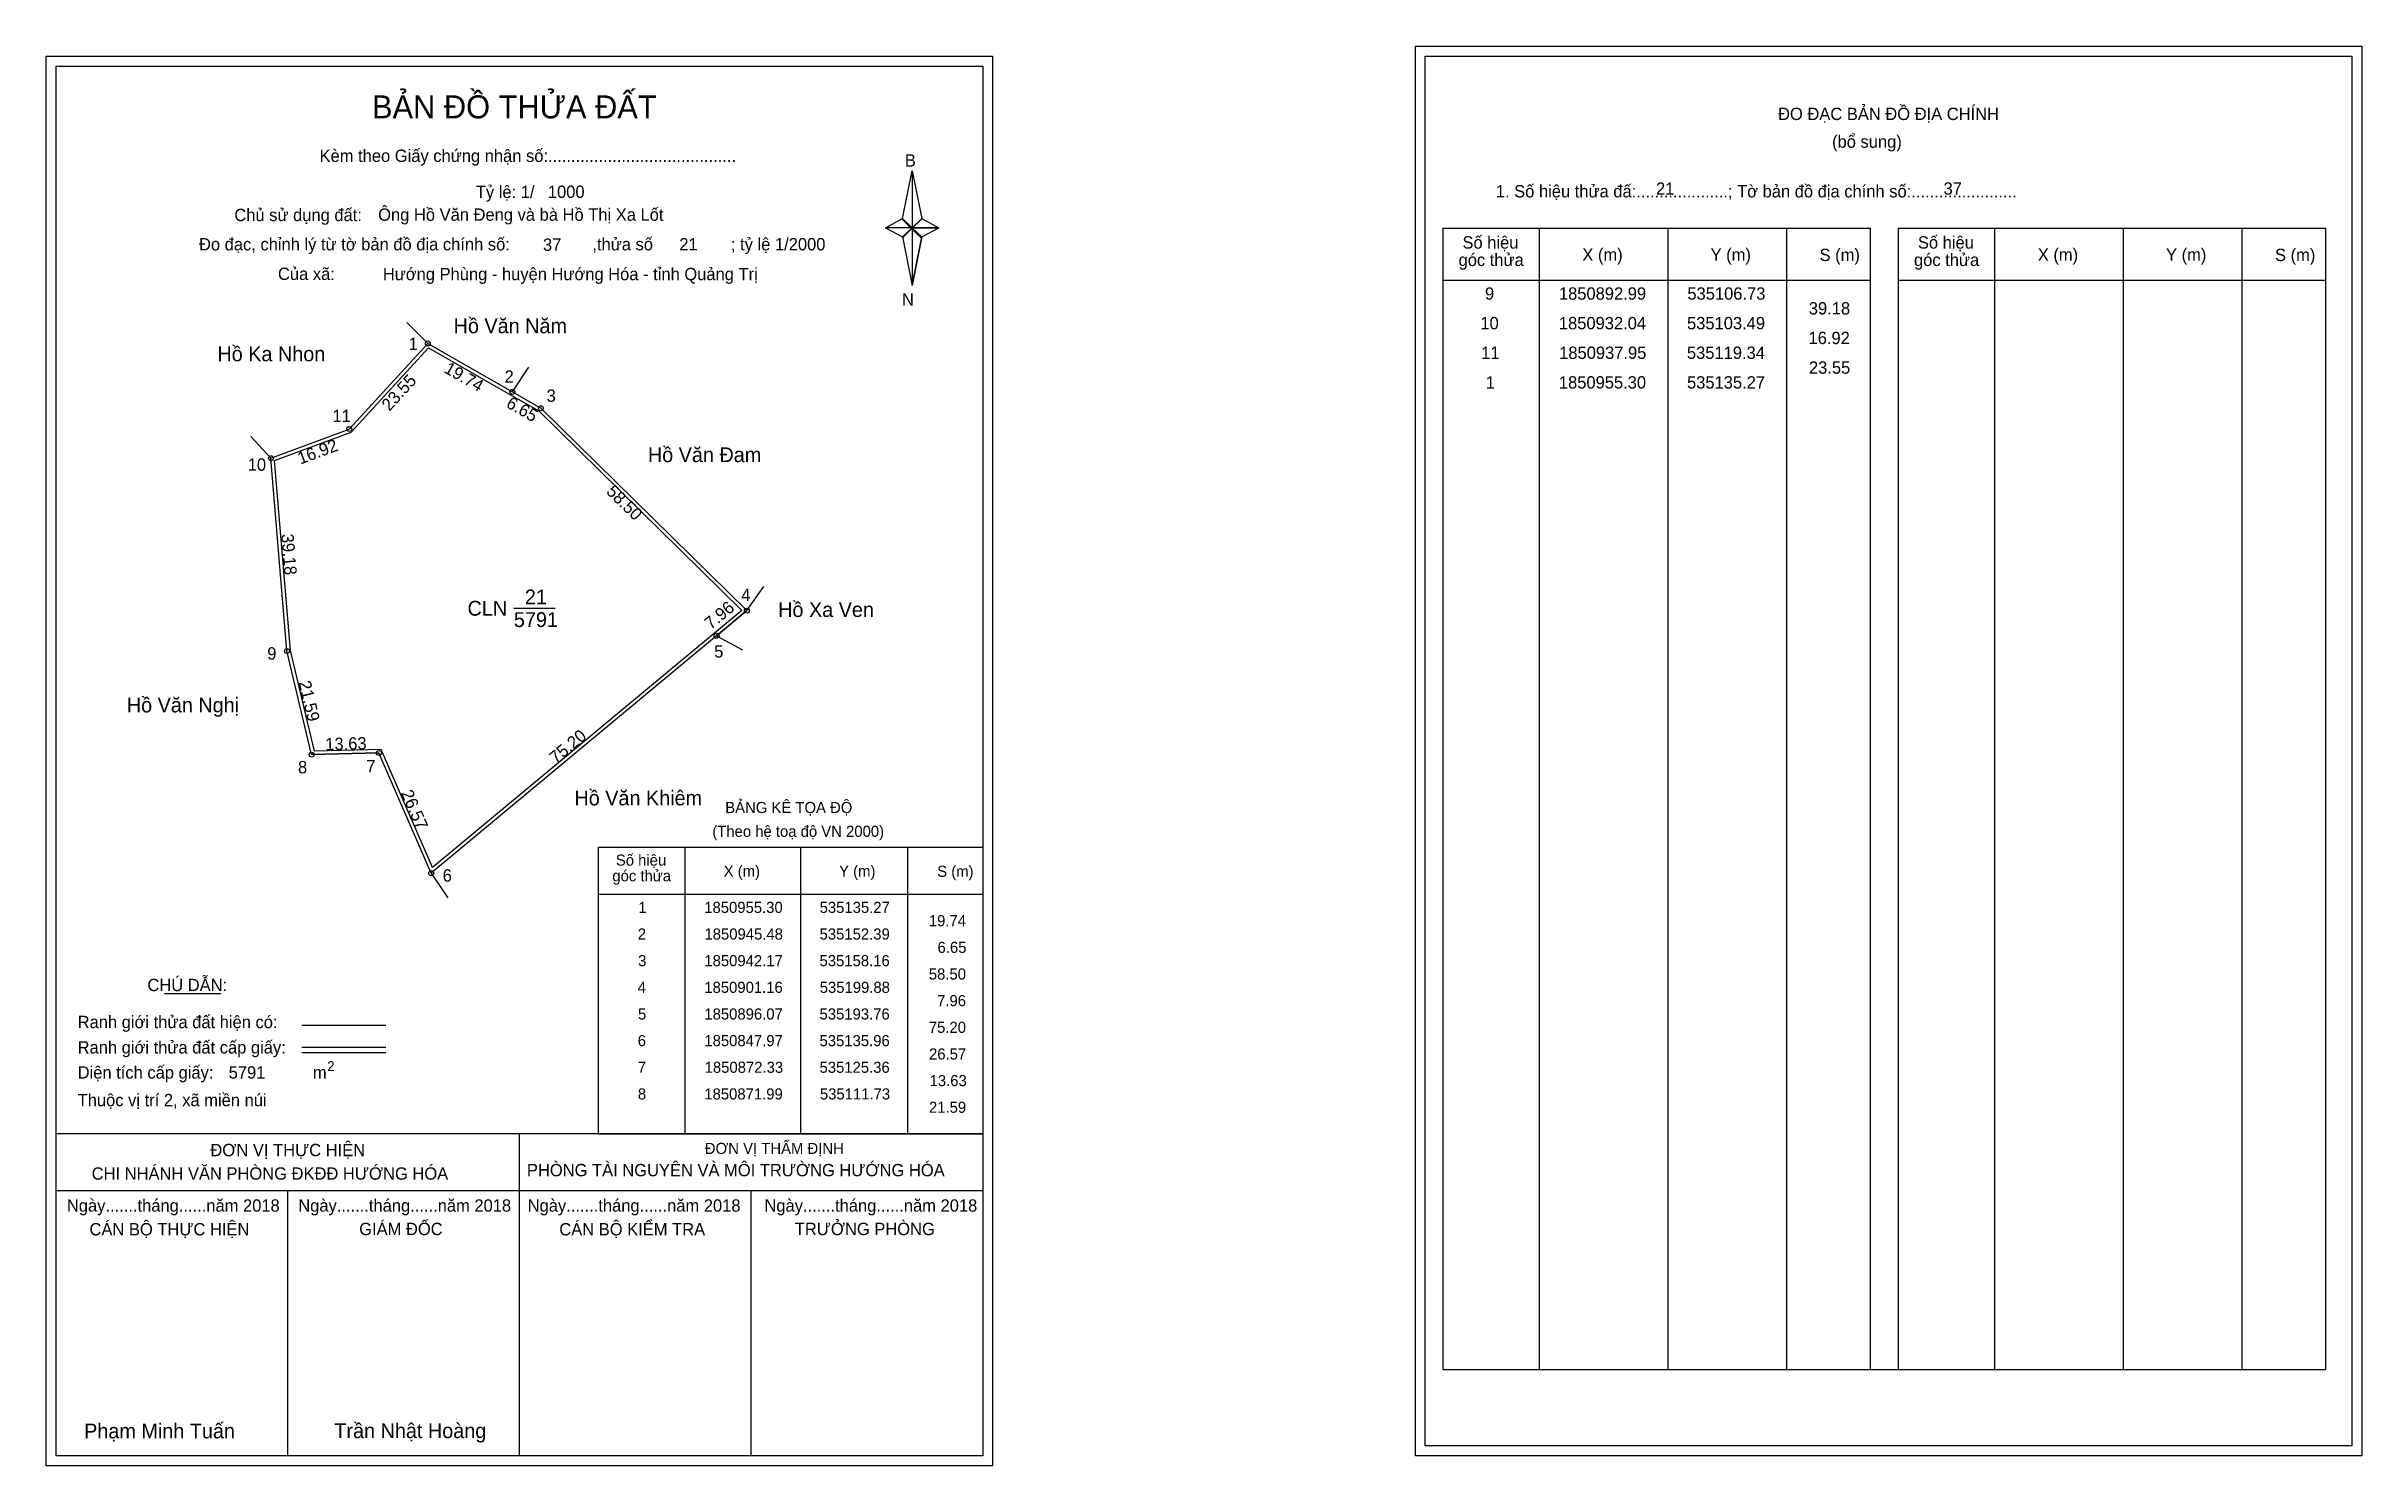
# Model space of a CAD drawing. Extents: x 535058 to 535527, y 1850728 to 1851015.
import ezdxf

# ---------------------------------------------------------------- set-up
doc = ezdxf.new("R2010")
doc.units = 0
for name, color, linetype in [('Level 1', 7, 'Continuous'), ('Level 10', 7, 'Continuous'), ('Level 11', 7, 'Continuous'), ('Level 13', 7, 'Continuous'), ('Level 27', 7, 'Continuous'), ('Level 3', 7, 'Continuous'), ('Level 36', 7, 'Continuous'), ('Level 49', 7, 'Continuous'), ('Level 53', 7, 'Continuous'), ('Level 55', 7, 'Continuous'), ('Level 6', 7, 'Continuous'), ('Level 63', 7, 'Continuous'), ('Level 9', 7, 'Continuous')]:
    doc.layers.add(name, color=color, linetype=linetype)

msp = doc.modelspace()

# ---------------------------------------------------------------- linework, layer by layer
at = {"layer": 'Level 1'}
for p, q in [((535337.3, 1851013.5), (535337.3, 1851013.5)), ((535059.98, 1851011.5), (535059.98, 1851011.5)), ((535231.4, 1850980.62), (535233.37, 1850990.26)), ((535233.37, 1850990.26), (535233.37, 1850978.73)), ((535233.37, 1850990.26), (535235.34, 1850980.62)), ((535227.96, 1850978.73), (535231.4, 1850980.62)), ((535231.4, 1850980.62), (535233.37, 1850978.73)), ((535235.34, 1850980.62), (535233.37, 1850978.73)), ((535233.22, 1850978.51), (535231.4, 1850980.4)), ((535233.37, 1850978.73), (535231.4, 1850976.89)), ((535233.22, 1850978.51), (535231.4, 1850976.67)), ((535231.4, 1850976.67), (535233.22, 1850978.51)), ((535231.4, 1850976.89), (535233.37, 1850967.03)), ((535235.19, 1850980.4), (535233.22, 1850978.51)), ((535233.22, 1850978.51), (535235.19, 1850980.4)), ((535235.19, 1850976.67), (535233.22, 1850978.51)), ((535233.37, 1850978.73), (535233.37, 1850967.03)), ((535233.37, 1850978.73), (535238.78, 1850978.73)), ((535233.37, 1850978.73), (535235.34, 1850976.89)), ((535235.34, 1850976.89), (535233.37, 1850967.03)), ((535235.34, 1850976.89), (535238.78, 1850978.73)), ((535340.84, 1850978.64), (535427.44, 1850978.64)), ((535360.43, 1850747.38), (535360.43, 1850978.64)), ((535386.5, 1850747.38), (535386.5, 1850978.64)), ((535410.47, 1850978.64), (535410.47, 1850747.38)), ((535427.44, 1850978.64), (535427.44, 1850747.38)), ((535433.09, 1850978.64), (535519.7, 1850978.64)), ((535452.68, 1850747.38), (535452.68, 1850978.64)), ((535478.76, 1850747.38), (535478.76, 1850978.64)), ((535502.73, 1850978.64), (535502.73, 1850747.38)), ((535519.7, 1850978.64), (535519.7, 1850747.38)), ((535340.84, 1850968.12), (535427.44, 1850968.12)), ((535433.09, 1850968.12), (535519.7, 1850968.12)), ((535169.74, 1850853.22), (535247.68, 1850853.22)), ((535187.37, 1850795.15), (535187.37, 1850853.22)), ((535210.83, 1850795.15), (535210.83, 1850853.22)), ((535232.41, 1850853.22), (535232.41, 1850795.15)), ((535169.74, 1850843.74), (535247.68, 1850843.74)), ((535081.9, 1850823.56), (535093.3, 1850823.56)), ((535109.76, 1850817.16), (535126.78, 1850817.16)), ((535109.76, 1850812.71), (535126.78, 1850812.71)), ((535109.76, 1850811.62), (535126.78, 1850811.62)), ((535166.81, 1850795.15), (535059.98, 1850795.15)), ((535247.68, 1850795.15), (535153.32, 1850795.15)), ((535153.83, 1850729.92), (535153.83, 1850795.15)), ((535169.74, 1850795.14), (535247.68, 1850795.14)), ((535247.68, 1850783.6), (535059.98, 1850783.6)), ((535106.9, 1850729.92), (535106.9, 1850783.6)), ((535200.75, 1850729.92), (535200.75, 1850783.6)), ((535340.84, 1850747.38), (535519.7, 1850747.38)), ((535525, 1850731.92), (535525, 1850731.92)), ((535247.68, 1850729.92), (535247.68, 1850729.92))]:
    msp.add_line(p, q, dxfattribs=at)
for points in [[(535231.4, 1850980.62), (535233.37, 1850990.26), (535233.37, 1850978.73)], [(535233.37, 1850978.73), (535235.34, 1850980.62), (535238.78, 1850978.73)], [(535227.96, 1850978.73), (535231.4, 1850976.89), (535233.37, 1850978.73)], [(535233.37, 1850978.73), (535233.37, 1850967.03), (535235.34, 1850976.89)]]:
    msp.add_lwpolyline(points, close=True, dxfattribs=at)
at = {"layer": 'Level 10'}
for p, q in [((535193.76, 1850896.07), (535199.88, 1850901.16)), ((535111.73, 1850871.99), (535125.36, 1850872.33))]:
    msp.add_line(p, q, dxfattribs=at)
for points in [[(535193.76, 1850896.07), (535135.96, 1850847.97), (535125.36, 1850872.33), (535111.73, 1850871.99), (535106.73, 1850892.99), (535103.49, 1850932.04), (535119.34, 1850937.95), (535135.27, 1850955.3), (535152.39, 1850945.48), (535158.16, 1850942.17), (535199.88, 1850901.16)], [(535193.31, 1850896.61), (535136.23, 1850849.1), (535125.81, 1850873.04), (535112.28, 1850872.7), (535107.42, 1850893.1), (535104.23, 1850931.57), (535119.74, 1850937.35), (535135.41, 1850954.41), (535152.04, 1850944.87), (535157.73, 1850941.61), (535198.84, 1850901.2)]]:
    msp.add_lwpolyline(points, close=True, dxfattribs=at)
at = {"layer": 'Level 11'}
for centre in [(535135.27, 1850955.3), (535152.39, 1850945.48), (535119.34, 1850937.95), (535158.16, 1850942.17), (535103.49, 1850932.04), (535199.88, 1850901.16), (535193.76, 1850896.07), (535193.76, 1850896.07), (535106.73, 1850892.99), (535125.36, 1850872.33), (535111.73, 1850871.99), (535135.96, 1850847.97)]:
    msp.add_circle(centre, 0.5, dxfattribs=at)
at = {"layer": 'Level 27'}
for p, q in [((535135.27, 1850955.3), (535131.02, 1850959.53)), ((535152.39, 1850945.48), (535155.72, 1850950.47)), ((535103.49, 1850932.04), (535099.4, 1850936.43)), ((535199.88, 1850901.16), (535203.35, 1850906.05)), ((535193.76, 1850896.07), (535199.03, 1850893.2)), ((535135.96, 1850847.97), (535139.29, 1850842.98))]:
    msp.add_line(p, q, dxfattribs=at)
at = {"layer": 'Level 3'}
for p, q in [((535340.84, 1850978.64), (535340.84, 1850747.38)), ((535433.09, 1850978.64), (535433.09, 1850747.38)), ((535169.74, 1850853.22), (535169.74, 1850795.15))]:
    msp.add_line(p, q, dxfattribs=at)
at = {"layer": 'Level 63'}
for points in [[(535057.98, 1851013.5), (535249.68, 1851013.5), (535249.68, 1850727.92), (535057.98, 1850727.92)], [(535335.31, 1851015.5), (535527.01, 1851015.5), (535527.01, 1850729.92), (535335.31, 1850729.92)], [(535337.31, 1851013.5), (535525.01, 1851013.5), (535525.01, 1850731.92), (535337.31, 1850731.92)], [(535059.98, 1851011.5), (535247.68, 1851011.5), (535247.68, 1850729.92), (535059.98, 1850729.92)]]:
    msp.add_lwpolyline(points, close=True, dxfattribs=at)
at = {"layer": 'Level 9'}
msp.add_line((535152.7, 1850901.64), (535161.03, 1850901.64), dxfattribs=at)

# ---------------------------------------------------------------- texts
at = {"layer": 'Level 1'}
for s, height, p in [('BẢN ĐỒ THỬA ĐẤT', 4.6657, (535123.95, 1851000.9)), ('ĐO ĐẠC BẢN ĐỒ ĐỊA CHÍNH', 2.5, (535408.78, 1851000.56)), ('Kèm theo Giấy chứng nhận số:.........................................', 2.5, (535113.33, 1850992.07)), ('(bổ sung)', 2.5, (535419.72, 1850994.94)), ('B', 2.5, (535231.91, 1850991.13)), ('1. Số hiệu thửa đấ:....................; Tờ bản đồ địa chính số:.......................', 2.5, (535351.61, 1850984.88)), ('Chủ sử dụng đất:', 2.5, (535096.07, 1850980.08)), ('Đo đạc, chỉnh lý từ tờ bản đồ địa chính số:                  ,thửa số                 ; tỷ lệ 1/2000', 2.5, (535088.91, 1850974.15)), ('Số hiệu', 2.5, (535344.85, 1850974.51)), ('Số hiệu', 2.5, (535437.11, 1850974.51)), ('góc thửa', 2.5, (535344.06, 1850970.98)), ('X (m)', 2.5, (535369.13, 1850972.04)), ('Y (m)', 2.5, (535395.11, 1850972.04)), ('S (m)', 2.5, (535417.19, 1850971.99)), ('góc thửa', 2.5, (535436.32, 1850970.98)), ('X (m)', 2.5, (535461.39, 1850972.04)), ('Y (m)', 2.5, (535487.37, 1850972.04)), ('S (m)', 2.5, (535509.45, 1850971.99)), ('Của xã:', 2.5, (535104.91, 1850968.15)), ('N', 2.5, (535231.31, 1850962.96)), ('BẢNG KÊ TỌA ĐỘ', 2.25, (535195.51, 1850860.15)), ('(Theo hệ toạ độ VN 2000)', 2.25, (535192.89, 1850855.33)), ('Số hiệu', 2.25, (535173.35, 1850849.5)), ('X (m)', 2.25, (535195.2, 1850847.27)), ('Y (m)', 2.25, (535218.58, 1850847.27)), ('S (m)', 2.25, (535238.45, 1850847.23)), ('góc thửa', 2.25, (535172.64, 1850846.32)), ('CHÚ DẪN:', 2.5, (535078.46, 1850824.07)), ('Ranh giới thửa đất hiện có:', 2.5, (535064.33, 1850816.57)), ('Ranh giới thửa đất cấp giấy:', 2.5, (535064.33, 1850811.43)), ('Diện tích cấp giấy:', 2.5, (535064.33, 1850806.35)), ('m', 2.5, (535111.98, 1850806.37)), ('2', 2, (535114.88, 1850807.88)), ('Thuộc vị trí 2, xã miền núi', 2.5, (535064.33, 1850800.75)), ('ĐƠN VỊ THỰC HIỆN', 2.5, (535091.21, 1850790.63)), ('ĐƠN VỊ THẨM ĐỊNH', 2.25, (535191.37, 1850791.08)), ('CHI NHÁNH VĂN PHÒNG ĐKĐĐ HƯỚNG HÓA', 2.5, (535067.17, 1850785.87)), ('PHÒNG TÀI NGUYÊN VÀ MÔI TRƯỜNG HƯỚNG HÓA', 2.5, (535155.34, 1850786.56)), ('Ngày.......tháng......năm 2018', 2.5, (535062.15, 1850779.39)), ('Ngày.......tháng......năm 2018', 2.5, (535109.02, 1850779.39)), ('Ngày.......tháng......năm 2018', 2.5, (535155.49, 1850779.39)), ('Ngày.......tháng......năm 2018', 2.5, (535203.45, 1850779.39)), ('CÁN BỘ THỰC HIỆN', 2.5, (535066.73, 1850774.58)), ('GIÁM ĐỐC', 2.5, (535121.36, 1850774.64)), ('CÁN BỘ KIỂM TRA', 2.5, (535161.9, 1850774.58)), ('TRƯỞNG PHÒNG', 2.5, (535209.59, 1850774.64)), ('Phạm Minh Tuấn', 3, (535065.64, 1850733.46)), ('Trần Nhật Hoàng', 3, (535116.33, 1850733.51))]:
    msp.add_text(s, height=height, dxfattribs=at).set_placement(p)
at = {"layer": 'Level 11'}
msp.add_text('Tỷ lệ: 1/', height=2.5, dxfattribs=at).set_placement((535144.99, 1850984.76))
at = {"layer": 'Level 13'}
for s, p in [('21', (535154.92, 1850902.44)), ('CLN', (535143.31, 1850900.14)), ('5791', (535152.7, 1850897.84))]:
    msp.add_text(s, height=3, dxfattribs=at).set_placement(p)
at = {"layer": 'Level 36'}
for s, p in [('Hồ Văn Năm', (535140.49, 1850957.37)), ('Hồ Ka Nhon', (535092.64, 1850951.68)), ('Hồ Văn Đam', (535179.84, 1850931.25)), ('Hồ Xa Ven', (535206.23, 1850899.87)), ('Hồ Văn Nghị', (535074.29, 1850880.54)), ('Hồ Văn Khiêm', (535164.96, 1850861.71))]:
    msp.add_text(s, height=3, dxfattribs=at).set_placement(p)
at = {"layer": 'Level 49'}
for s, rotation, p in [('23.55', 47.4432, (535127.49, 1850941.45)), ('19.74', 330.1615, (535138.36, 1850949.54)), ('6.65', 330.159, (535150.94, 1850942.51)), ('16.92', 20.449, (535109.44, 1850930.74)), ('58.50', 315.4917, (535171.24, 1850925.1)), ('39.18', 274.743, (535105.57, 1850916.62)), ('7.96', 39.7503, (535192.59, 1850897.21)), ('21.59', 283.3925, (535109.06, 1850886.64)), ('13.63', 1.4289, (535114.52, 1850872.86)), ('75.20', 39.7665, (535161.2, 1850870.02)), ('26.57', 293.5158, (535129.77, 1850864.2))]:
    msp.add_text(s, height=2.5, rotation=rotation, dxfattribs=at).set_placement(p)
at = {"layer": 'Level 53'}
for s, height, p in [('9', 2.5, (535349.41, 1850964.16)), ('1850892.99', 2.5, (535364.39, 1850964.16)), ('535106.73', 2.5, (535390.41, 1850964.16)), ('39.18', 2.5, (535415.01, 1850961.16)), ('10', 2.5, (535348.48, 1850958.16)), ('1850932.04', 2.5, (535364.38, 1850958.16)), ('535103.49', 2.5, (535390.34, 1850958.16)), ('16.92', 2.5, (535414.95, 1850955.16)), ('11', 2.5, (535348.64, 1850952.16)), ('1850937.95', 2.5, (535364.44, 1850952.16)), ('535119.34', 2.5, (535390.32, 1850952.16)), ('1', 2.5, (535349.56, 1850946.16)), ('1850955.30', 2.5, (535364.38, 1850946.16)), ('535135.27', 2.5, (535390.34, 1850946.16)), ('23.55', 2.5, (535415.04, 1850949.16)), ('1', 2.25, (535177.92, 1850839.92)), ('1850955.30', 2.25, (535191.26, 1850839.92)), ('535135.27', 2.25, (535214.63, 1850839.92)), ('2', 2.25, (535177.79, 1850834.52)), ('1850945.48', 2.25, (535191.3, 1850834.52)), ('535152.39', 2.25, (535214.62, 1850834.52)), ('19.74', 2.25, (535236.75, 1850837.22)), ('3', 2.25, (535177.86, 1850829.12)), ('1850942.17', 2.25, (535191.28, 1850829.12)), ('535158.16', 2.25, (535214.61, 1850829.12)), ('6.65', 2.25, (535238.52, 1850831.82)), ('4', 2.25, (535177.78, 1850823.72)), ('1850901.16', 2.25, (535191.27, 1850823.72)), ('535199.88', 2.25, (535214.65, 1850823.72)), ('58.50', 2.25, (535236.75, 1850826.42)), ('7.96', 2.25, (535238.43, 1850821.02)), ('5', 2.25, (535177.83, 1850818.32)), ('1850896.07', 2.25, (535191.28, 1850818.32)), ('535193.76', 2.25, (535214.61, 1850818.32)), ('75.20', 2.25, (535236.75, 1850815.62)), ('6', 2.25, (535177.78, 1850812.92)), ('1850847.97', 2.25, (535191.28, 1850812.92)), ('535135.96', 2.25, (535214.61, 1850812.92)), ('26.57', 2.25, (535236.79, 1850810.22)), ('7', 2.25, (535177.79, 1850807.52)), ('1850872.33', 2.25, (535191.34, 1850807.52)), ('535125.36', 2.25, (535214.61, 1850807.52)), ('13.63', 2.25, (535236.91, 1850804.82)), ('8', 2.25, (535177.81, 1850802.12)), ('1850871.99', 2.25, (535191.27, 1850802.12)), ('535111.73', 2.25, (535214.69, 1850802.12)), ('21.59', 2.25, (535236.78, 1850799.42))]:
    msp.add_text(s, height=height, dxfattribs=at).set_placement(p)
at = {"layer": 'Level 55'}
for s, height, p in [('1', 0.4, (535135.16, 1850955.3)), ('12', 0.11, (535135.19, 1850955.19)), ('12', 0.11, (535135.19, 1850955.19)), ('11', 0.11, (535135.2, 1850955.19)), ('2', 0.4, (535152.25, 1850945.48)), ('263', 0.11, (535152.27, 1850945.37)), ('11', 0.11, (535152.32, 1850945.37)), ('11', 0.4, (535119.08, 1850937.95)), ('263', 0.11, (535158.04, 1850942.06)), ('3', 0.4, (535158.04, 1850942.17)), ('12', 0.11, (535119.26, 1850937.84)), ('12', 0.11, (535119.26, 1850937.84)), ('10', 0.4, (535103.21, 1850932.04)), ('12', 0.11, (535103.41, 1850931.93)), ('12', 0.11, (535103.41, 1850931.93)), ('0', 0.11, (535103.45, 1850931.93)), ('0', 0.11, (535103.45, 1850931.93)), ('4', 0.4, (535199.74, 1850901.16)), ('263', 0.11, (535199.76, 1850901.05)), ('266', 0.11, (535199.76, 1850901.05)), ('5', 0.4, (535193.63, 1850896.07)), ('266', 0.11, (535193.64, 1850895.96)), ('38', 0.11, (535193.68, 1850895.96)), ('9', 0.4, (535106.59, 1850892.99)), ('0', 0.11, (535106.69, 1850892.88)), ('0', 0.11, (535106.69, 1850892.88)), ('7', 0.4, (535125.23, 1850872.33)), ('8', 0.4, (535111.6, 1850871.99)), ('0', 0.11, (535111.69, 1850871.88)), ('0', 0.11, (535111.69, 1850871.88)), ('0', 0.11, (535125.32, 1850872.22)), ('0', 0.11, (535125.32, 1850872.22)), ('6', 0.4, (535135.82, 1850847.97)), ('38', 0.11, (535135.88, 1850847.86)), ('0', 0.11, (535135.92, 1850847.86)), ('0', 0.11, (535135.92, 1850847.86))]:
    msp.add_text(s, height=height, dxfattribs=at).set_placement(p)
at = {"layer": 'Level 6'}
for s, p in [('1000', (535159.58, 1850984.78)), ('21', (535384.06, 1850985.42)), ('37', (535442.31, 1850985.44)), ('Ông Hồ Văn Đeng và bà Hồ Thị Xa Lốt', (535125.2, 1850980.15)), ('37', (535158.59, 1850974.06)), ('21', (535186.21, 1850974.14)), (' Hướng Phùng - huyện Hướng Hóa - tỉnh Quảng Trị', (535125.22, 1850968.11)), ('5791', (535094.92, 1850806.35))]:
    msp.add_text(s, height=2.5, dxfattribs=at).set_placement(p)
at = {"layer": 'Level 9'}
for s, p in [('1', (535131.37, 1850953.98)), ('2', (535150.81, 1850947.34)), ('3', (535159.32, 1850943.47)), ('11', (535115.93, 1850939.35)), ('10', (535098.78, 1850929.5)), ('4', (535198.74, 1850903.1)), ('9', (535102.73, 1850891.24)), ('5', (535193.27, 1850891.64)), ('8', (535108.96, 1850868.2)), ('7', (535122.8, 1850868.38)), ('6', (535138.27, 1850846.26))]:
    msp.add_text(s, height=2.5, dxfattribs=at).set_placement(p)

doc.saveas('drawing.dxf')
